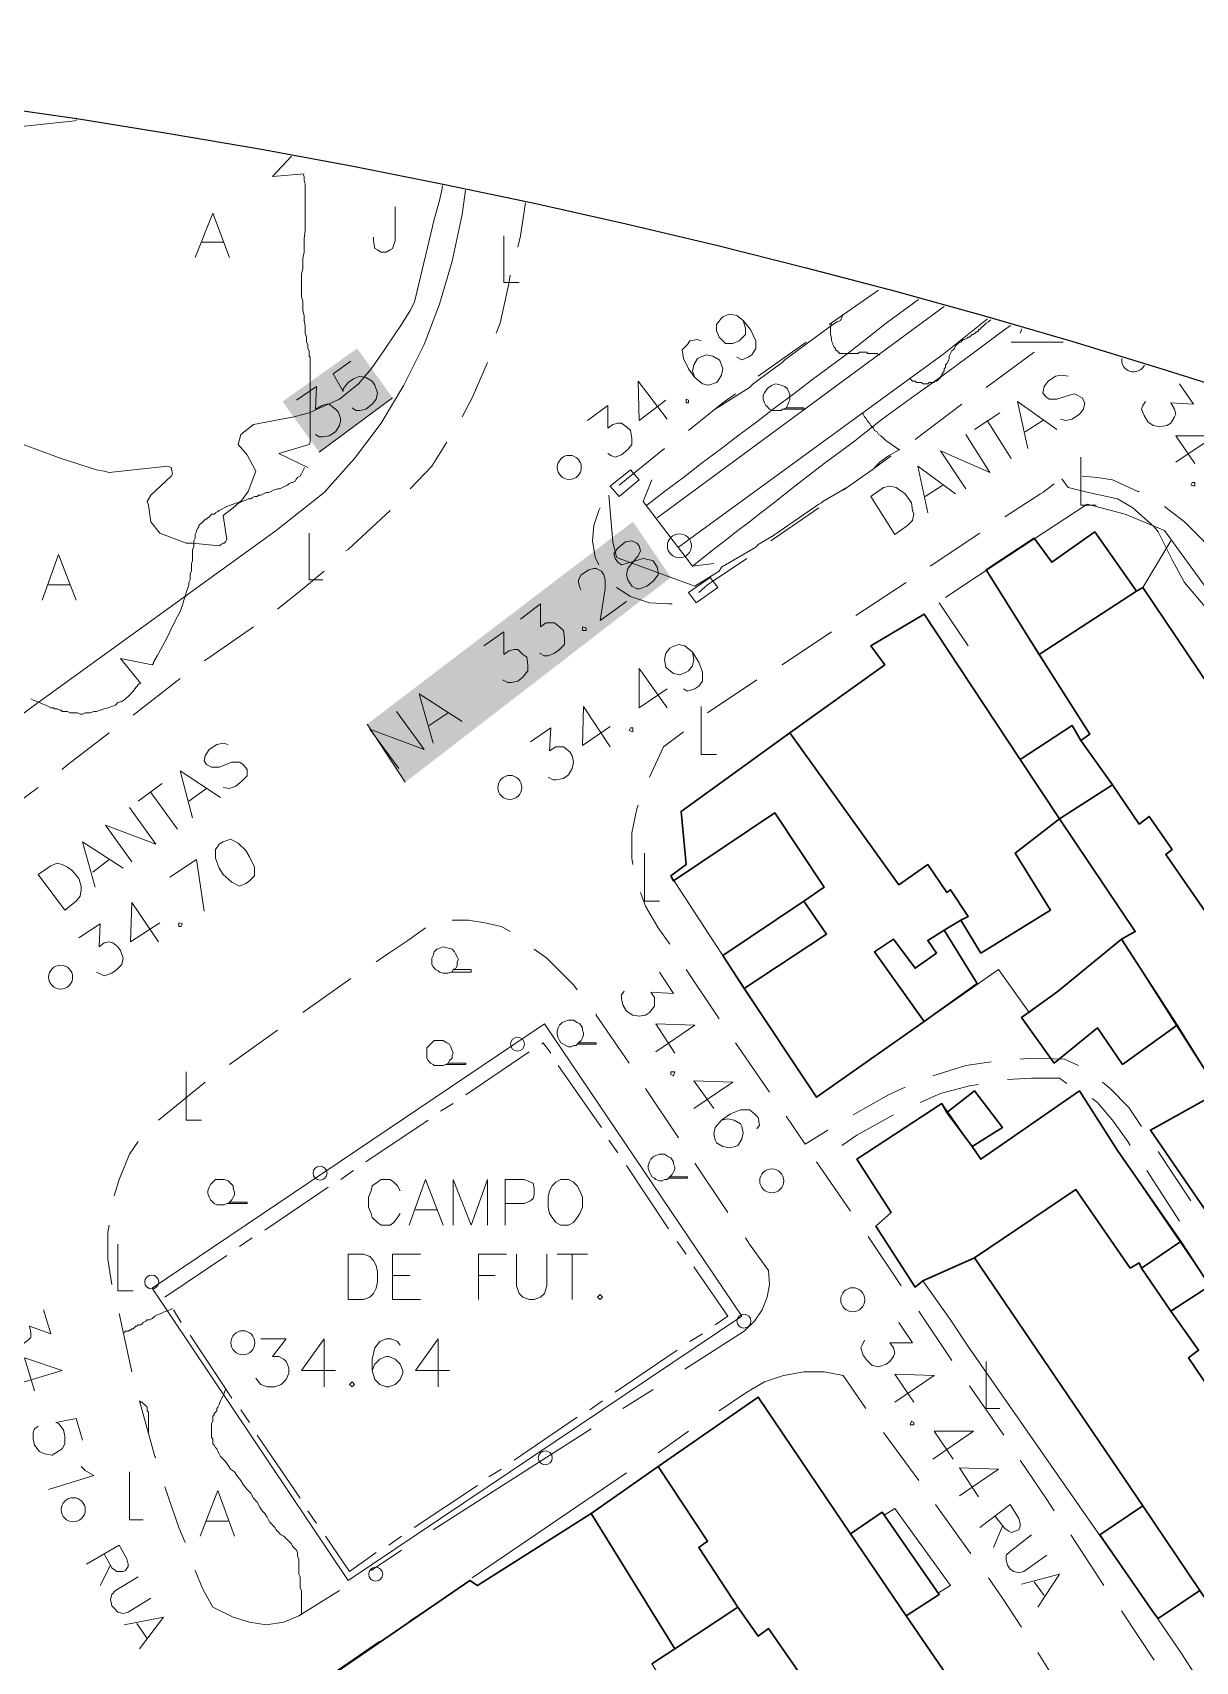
# Model space of a CAD drawing. Extents: x -2391 to 32076, y -11492 to 5852.
# Drawn here: x 4624 to 4701.8, y -880.6 to -771.5 of the extents above; entities that cross this region are included whole.
import ezdxf

# ---------------------------------------------------------------- set-up
doc = ezdxf.new("R2010")
doc.units = 0
doc.header["$LTSCALE"] = 7
for name, color, linetype in [('ALVE-CT', 3, 'CONTINUOUS'), ('PDF_A101 - EDIFICACAO', 7, 'CONTINUOUS'), ('PDF_A103 - PROJECAO_1', 7, 'CONTINUOUS'), ('PDF_A104 - PROJECAO_2', 7, 'CONTINUOUS'), ('PDF_A124 - MURO', 7, 'CONTINUOUS'), ('PDF_A133 - CANTEIRO_JARDIM_ESTUFA', 7, 'CONTINUOUS'), ('PDF_A135 - CAMPO_FUTEBOL', 7, 'CONTINUOUS'), ('PDF_C301 - MEIO_FIO_2D', 7, 'CONTINUOUS'), ('PDF_C305 - VIA_SEM_MEIO_FIO_2D', 7, 'CONTINUOUS'), ('PDF_C307 - TXT_NOME_LOGRADOURO', 7, 'CONTINUOUS'), ('PDF_C316 - BUEIRO', 7, 'CONTINUOUS'), ('PDF_C317 - BOCA_LOBO', 7, 'CONTINUOUS'), ('PDF_F601 - LIMITE_VEGETACAO', 7, 'CONTINUOUS'), ('PDF_F602 - ARVORE_ISOLADA', 7, 'CONTINUOUS'), ('PDF_F604 - TXT_AGRUPAMENTO_ARVORE', 7, 'CONTINUOUS'), ('PDF_G705 - CANAL', 7, 'CONTINUOUS'), ('PDF_I902 - LUMINARIA', 7, 'CONTINUOUS'), ('PDF_I903 - POSTE', 7, 'CONTINUOUS'), ('PDF_N1401 - CURVA_MESTRA', 7, 'CONTINUOUS'), ('PDF_N1402 - CURVA_INTERMEDIARIA', 7, 'CONTINUOUS'), ('PDF_N1403 - COTA_DE_APARELHO', 7, 'CONTINUOUS')]:
    doc.layers.add(name, color=color, linetype=linetype)

msp = doc.modelspace()

# ---------------------------------------------------------------- linework, layer by layer
at = {"layer": 'ALVE-CT'}
msp.add_circle((4550.796, -1271.53), 500, dxfattribs=at)
at = {"layer": 'PDF_A101 - EDIFICACAO', "lineweight": 30}
for points in [[(4708.016, -858.456), (4698.788, -844.994), (4703.36, -842.454), (4700.566, -837.967), (4696.841, -832.21), (4697.772, -831.702), (4692.692, -824.167), (4696.248, -821.881), (4694.131, -818.918), (4694.724, -818.494), (4691.337, -813.161), (4687.782, -807.488), (4690.999, -805.372), (4692.184, -806.98), (4695.063, -804.948), (4697.857, -808.927), (4698.28, -808.673), (4704.206, -817.478)], [(4702.09, -875.812), (4699.296, -877.674), (4699.042, -877.336), (4695.401, -872.087), (4698.28, -870.139), (4687.02, -853.545), (4683.548, -855.069), (4683.04, -855.492), (4680.416, -851.429), (4681.432, -850.497), (4679.146, -846.941), (4684.818, -843.216), (4685.157, -843.809), (4686.85, -846.095), (4687.443, -846.941), (4694.047, -842.37), (4696.587, -846.349), (4700.82, -852.445), (4702.767, -855.408), (4700.142, -857.101), (4702.005, -859.726), (4701.328, -860.234), (4707.762, -869.716)], [(4676.183, -882.585), (4673.219, -878.352), (4672.542, -878.86), (4671.187, -876.912), (4666.954, -879.706), (4661.366, -870.647), (4665.854, -867.515), (4672.542, -862.858), (4678.723, -872.002), (4680.839, -870.563), (4684.649, -876.066), (4682.448, -877.505), (4699.719, -902.735)], [(4642.148, -882.754), (4653.239, -875.134), (4653.747, -875.473), (4661.366, -870.647), (4666.954, -879.706), (4665.43, -880.722)]]:
    msp.add_lwpolyline(points, dxfattribs=at)
for points in [[(4690.067, -820.188), (4692.692, -824.167), (4689.729, -826.453), (4692.099, -830.263), (4687.443, -833.141), (4686.088, -830.94), (4684.988, -831.617), (4687.189, -835.173), (4683.633, -837.713), (4676.437, -842.793), (4671.611, -835.512), (4670.172, -833.311), (4675.59, -829.67), (4676.945, -828.739), (4673.643, -823.744), (4666.87, -828.315), (4666.7, -827.977), (4667.716, -827.215), (4667.378, -823.659), (4674.659, -818.41), (4681.008, -813.838), (4680.077, -812.568), (4683.633, -810.451)], [(4694.131, -818.918), (4696.248, -821.881), (4692.692, -824.167), (4690.067, -820.188), (4693.539, -817.902)], [(4700.566, -837.967), (4696.925, -840.592), (4695.232, -838.136), (4692.353, -840.507), (4690.152, -837.459), (4692.523, -835.766), (4696.841, -832.21)], [(4686.85, -846.095), (4685.157, -843.809), (4687.02, -842.37), (4688.882, -844.825)]]:
    msp.add_lwpolyline(points, close=True, dxfattribs=at)
at = {"layer": 'PDF_A103 - PROJECAO_1', "lineweight": 30}
for points in [[(4704.968, -833.988), (4699.804, -826.537), (4700.227, -826.199), (4698.703, -823.998), (4698.026, -824.506), (4696.248, -821.881), (4694.131, -818.918), (4694.724, -818.494), (4691.337, -813.161), (4697.857, -808.927), (4698.28, -808.673), (4704.206, -817.478)], [(4708.186, -884.786), (4702.09, -875.812), (4698.28, -870.139), (4687.02, -853.545), (4693.793, -848.973), (4697.433, -854.222), (4698.026, -853.884), (4698.195, -854.222), (4700.82, -852.445), (4702.767, -855.408), (4700.142, -857.101), (4702.005, -859.726), (4701.328, -860.234), (4707.762, -869.716), (4708.355, -869.293), (4711.064, -867.43), (4713.096, -870.478), (4710.302, -872.171), (4712.249, -875.05), (4711.911, -875.304), (4712.165, -875.812), (4715.297, -880.468), (4714.874, -880.722)], [(4676.183, -882.585), (4673.219, -878.352), (4672.542, -878.86), (4671.187, -876.912), (4668.563, -872.933), (4669.156, -872.51), (4665.854, -867.515), (4672.542, -862.858), (4678.723, -872.002), (4680.839, -870.563), (4684.649, -876.066), (4682.448, -877.505), (4699.719, -902.735)]]:
    msp.add_lwpolyline(points, dxfattribs=at)
msp.add_lwpolyline([(4686.088, -830.94), (4684.988, -831.617), (4683.887, -832.295), (4684.48, -833.141), (4683.04, -834.157), (4681.601, -832.21), (4680.331, -833.057), (4683.633, -837.713), (4676.437, -842.793), (4671.611, -835.512), (4677.114, -831.871), (4675.59, -829.67), (4676.945, -828.739), (4673.643, -823.744), (4666.87, -828.315), (4666.7, -827.977), (4667.716, -827.215), (4667.378, -823.659), (4674.659, -818.41), (4681.94, -828.569), (4683.887, -827.215), (4685.157, -829.077), (4685.411, -828.908), (4686.596, -830.686)], close=True, dxfattribs=at)
at = {"layer": 'PDF_A104 - PROJECAO_2', "lineweight": 30}
for points in [[(4708.186, -884.786), (4702.09, -875.812), (4698.28, -870.139), (4687.02, -853.545), (4693.793, -848.973), (4697.433, -854.222), (4698.026, -853.884), (4698.195, -854.222), (4700.142, -857.101), (4702.005, -859.726), (4701.328, -860.234), (4707.762, -869.716), (4708.355, -869.293), (4710.302, -872.171), (4712.249, -875.05), (4711.911, -875.304), (4712.165, -875.812), (4715.297, -880.468), (4714.874, -880.722)], [(4676.183, -882.585), (4673.219, -878.352), (4672.542, -878.86), (4671.187, -876.912), (4668.563, -872.933), (4669.156, -872.51), (4665.854, -867.515), (4672.542, -862.858), (4678.723, -872.002), (4682.448, -877.505), (4699.719, -902.735)]]:
    msp.add_lwpolyline(points, dxfattribs=at)
at = {"layer": 'PDF_A124 - MURO', "lineweight": 9}
for points in [[(4600.07, -834.581), (4624.114, -816.547), (4640.285, -804.864), (4643.502, -802.324), (4645.534, -800.038), (4647.312, -797.667), (4648.836, -795.127), (4650.191, -792.418), (4651.207, -789.709), (4652.053, -786.83), (4652.731, -783.698), (4652.95, -782.077)], [(4665.092, -803.17), (4666.277, -802.239), (4667.547, -801.308), (4668.732, -800.376), (4670.002, -799.445), (4671.187, -798.514), (4672.457, -797.582), (4673.643, -796.651), (4674.913, -795.72), (4676.098, -794.789), (4678.638, -792.926), (4681.093, -790.979), (4683.254, -789.394)], [(4689.422, -791.132), (4688.713, -791.656), (4686.766, -793.095), (4684.818, -794.535), (4682.786, -795.974), (4680.839, -797.413), (4678.892, -798.937), (4676.945, -800.376), (4674.997, -801.9), (4674.235, -802.493), (4673.473, -803.086), (4672.711, -803.678), (4671.949, -804.271), (4671.187, -804.864), (4670.426, -805.456), (4669.664, -806.049), (4668.902, -806.641), (4668.14, -807.234)], [(4722.832, -837.459), (4718.345, -830.601), (4717.583, -829.416), (4707.932, -814.685), (4707.254, -813.584), (4706.069, -813.584), (4699.719, -804.864), (4697.095, -803.763), (4694.555, -803.086), (4686.427, -808.419), (4685.072, -809.351)], [(4698.28, -808.673), (4700.142, -805.541)], [(4692.692, -824.167), (4696.248, -821.881), (4694.131, -818.918), (4694.724, -818.494), (4687.782, -807.488)], [(4684.649, -809.689), (4686.596, -812.568)], [(4724.356, -881.315), (4708.016, -858.456), (4698.788, -844.994), (4703.36, -842.454), (4696.841, -832.21), (4697.772, -831.702), (4692.692, -824.167), (4683.633, -810.451), (4680.077, -812.568), (4681.008, -813.838), (4667.378, -823.659), (4667.716, -827.215), (4666.7, -827.977), (4669.24, -831.871), (4670.172, -833.311), (4676.437, -842.793), (4688.628, -834.242), (4690.66, -837.12), (4692.523, -835.766), (4696.841, -832.21)], [(4701.92, -881.654), (4700.82, -879.96), (4699.042, -877.336), (4686.596, -859.472), (4685.411, -857.694), (4683.548, -855.069), (4683.04, -855.492), (4680.416, -851.429), (4681.432, -850.497), (4679.146, -846.941), (4684.818, -843.216), (4687.443, -846.941), (4694.047, -842.37), (4696.587, -846.349), (4708.186, -863.282), (4709.117, -864.551), (4713.181, -870.478)], [(4642.148, -882.754), (4653.239, -875.134), (4653.747, -875.473), (4661.366, -870.647), (4672.542, -862.858), (4678.723, -872.002), (4680.839, -870.563), (4681.008, -870.732), (4681.686, -870.309), (4685.411, -875.473), (4684.564, -875.981), (4684.649, -876.066), (4682.448, -877.505), (4699.719, -902.735)], [(4697.095, -937.786), (4696.163, -936.431), (4695.486, -936.854), (4688.967, -926.61), (4683.718, -918.736), (4687.189, -916.281), (4683.802, -911.371), (4680.077, -913.656), (4671.949, -901.634), (4674.743, -899.941), (4672.288, -896.3), (4674.489, -894.776), (4665.43, -880.722), (4666.954, -879.706), (4661.366, -870.647)], [(4676.183, -882.585), (4673.219, -878.352), (4672.542, -878.86), (4671.187, -876.912), (4666.954, -879.706)]]:
    msp.add_lwpolyline(points, dxfattribs=at)
msp.add_lwpolyline([(4645.111, -875.134), (4631.988, -855.577), (4658.234, -837.882), (4671.441, -857.44)], close=True, dxfattribs=at)
at = {"layer": 'PDF_A133 - CANTEIRO_JARDIM_ESTUFA', "lineweight": 9}
msp.add_lwpolyline([(4648.244, -783.19), (4648.244, -785.476), (4648.074, -785.984), (4647.905, -786.068), (4647.651, -786.237), (4647.312, -786.237), (4647.058, -786.068), (4646.889, -785.984), (4646.804, -785.476), (4646.804, -785.222)], dxfattribs=at)
at = {"layer": 'PDF_A135 - CAMPO_FUTEBOL', "lineweight": 9}
for points in [[(4658.065, -839.237), (4658.149, -839.152), (4658.657, -839.83)], [(4652.985, -842.624), (4657.218, -839.745)], [(4659.165, -840.676), (4662.044, -844.825)], [(4651.291, -843.724), (4652.138, -843.216)], [(4646.296, -847.111), (4650.445, -844.317)], [(4662.552, -845.671), (4663.144, -846.518)], [(4644.603, -848.296), (4645.45, -847.703)], [(4663.737, -847.365), (4666.531, -851.598)], [(4639.523, -851.683), (4643.756, -848.804)], [(4648.582, -849.058), (4648.413, -848.719), (4648.159, -848.465), (4647.905, -848.296), (4647.312, -848.296), (4647.058, -848.465), (4646.72, -848.719), (4646.635, -849.058), (4646.466, -849.481), (4646.466, -850.159), (4646.635, -850.582), (4646.72, -850.836), (4647.058, -851.175), (4647.312, -851.344), (4647.905, -851.344), (4648.159, -851.175), (4648.413, -850.836), (4648.582, -850.582)], [(4649.175, -851.344), (4650.276, -848.296), (4651.461, -851.344)], [(4652.138, -851.344), (4652.138, -848.296), (4653.323, -851.344), (4654.424, -848.296), (4654.424, -851.344)], [(4655.609, -851.344), (4655.609, -848.296), (4656.879, -848.296), (4657.303, -848.465), (4657.472, -848.55), (4657.557, -848.889), (4657.557, -849.312), (4657.472, -849.566), (4657.303, -849.735), (4656.879, -849.905), (4655.609, -849.905)], [(4649.598, -850.328), (4651.038, -850.328)], [(4637.83, -852.783), (4638.677, -852.191)], [(4667.124, -852.445), (4667.716, -853.291)], [(4632.835, -856.17), (4636.983, -853.376)], [(4649.937, -856.339), (4648.074, -856.339), (4648.074, -853.291), (4649.937, -853.291)], [(4653.831, -856.339), (4653.831, -853.291), (4655.694, -853.291)], [(4656.371, -853.291), (4656.371, -855.408), (4656.541, -855.916), (4656.795, -856.17), (4657.218, -856.339), (4657.557, -856.339), (4657.98, -856.17), (4658.234, -855.916), (4658.403, -855.408), (4658.403, -853.291)], [(4659.081, -853.291), (4661.112, -853.291)], [(4660.097, -853.291), (4660.097, -856.339)], [(4648.074, -854.73), (4649.26, -854.73)], [(4653.831, -854.73), (4654.932, -854.73)], [(4668.224, -854.138), (4670.51, -857.44), (4669.664, -858.032)], [(4633.935, -857.863), (4633.427, -857.016)], [(4637.322, -862.943), (4634.528, -858.71)], [(4668.817, -858.625), (4667.97, -859.133)], [(4667.124, -859.726), (4662.975, -862.52)], [(4662.128, -863.112), (4661.282, -863.705)], [(4638.507, -864.551), (4637.915, -863.705)], [(4660.435, -864.213), (4656.202, -867.091)], [(4641.894, -869.631), (4639.015, -865.398)], [(4655.355, -867.684), (4654.509, -868.192)], [(4653.747, -868.785), (4649.514, -871.579)], [(4642.994, -871.325), (4642.402, -870.478)], [(4646.974, -873.272), (4645.196, -874.542), (4643.587, -872.171)], [(4648.667, -872.171), (4647.82, -872.764)]]:
    msp.add_lwpolyline(points, dxfattribs=at)
for points in [[(4659.335, -848.296), (4658.996, -848.465), (4658.742, -848.719), (4658.573, -849.058), (4658.488, -849.481), (4658.488, -850.159), (4658.573, -850.582), (4658.742, -850.836), (4658.996, -851.175), (4659.335, -851.344), (4659.843, -851.344), (4660.181, -851.175), (4660.435, -850.836), (4660.605, -850.582), (4660.774, -850.159), (4660.774, -849.481), (4660.605, -849.058), (4660.435, -848.719), (4660.181, -848.465), (4659.843, -848.296)], [(4645.111, -856.339), (4645.111, -853.291), (4646.127, -853.291), (4646.55, -853.461), (4646.804, -853.715), (4646.974, -854.053), (4647.058, -854.476), (4647.058, -855.154), (4646.974, -855.577), (4646.804, -855.916), (4646.55, -856.17), (4646.127, -856.339)], [(4661.959, -856), (4661.79, -856.17), (4661.959, -856.339), (4662.128, -856.17)]]:
    msp.add_lwpolyline(points, close=True, dxfattribs=at)
at = {"layer": 'PDF_C301 - MEIO_FIO_2D', "lineweight": 9}
for points in [[(4656.456, -785.899), (4656.625, -785.137), (4656.973, -782.934)], [(4655.017, -791.656), (4655.271, -790.979), (4655.863, -788.354), (4655.948, -787.761)], [(4677.283, -791.063), (4680.585, -788.777)], [(4672.542, -794.535), (4675.759, -792.249)], [(4652.731, -797.244), (4653.408, -795.974), (4654.424, -793.603)], [(4690.999, -792.926), (4687.782, -795.297)], [(4667.886, -798.175), (4670.172, -796.312), (4671.018, -795.72)], [(4686.173, -796.397), (4683.04, -798.768)], [(4649.26, -802.07), (4650.699, -800.546), (4651.715, -798.937)], [(4663.229, -801.816), (4666.277, -799.36)], [(4681.432, -799.868), (4680.162, -800.8), (4678.215, -802.154)], [(4694.216, -801.223), (4695.232, -801.308), (4696.248, -801.477), (4697.941, -802.239), (4698.026, -802.239)], [(4694.216, -801.223), (4694.216, -801.223)], [(4689.052, -803.932), (4691.422, -802.408), (4691.591, -802.324), (4692.353, -801.731)], [(4661.874, -807.149), (4661.62, -806.641), (4661.451, -805.541), (4661.536, -804.525), (4661.874, -803.509), (4661.959, -803.34)], [(4676.606, -803.34), (4673.389, -805.541)], [(4699.719, -803.255), (4701.074, -804.271), (4702.344, -805.541), (4702.598, -805.964)], [(4644.942, -806.218), (4645.111, -806.133), (4647.905, -803.509)], [(4684.056, -807.234), (4687.358, -805.033)], [(4671.78, -806.726), (4669.156, -808.504), (4668.563, -809.012)], [(4640.37, -810.113), (4642.063, -808.758), (4643.502, -807.573)], [(4666.785, -809.774), (4666.531, -809.774), (4665.261, -809.689), (4663.991, -809.266), (4663.06, -808.673)], [(4679.061, -810.536), (4682.448, -808.335)], [(4635.459, -813.584), (4635.713, -813.415), (4638.761, -811.298)], [(4674.151, -813.838), (4677.453, -811.637)], [(4630.718, -817.224), (4633.851, -814.769)], [(4669.156, -817.055), (4672.457, -814.854)], [(4625.977, -820.865), (4626.231, -820.611), (4629.11, -818.41)], [(4665.261, -821.373), (4666.192, -819.341), (4667.547, -818.325)], [(4621.151, -824.421), (4624.368, -822.05)], [(4664.16, -827.215), (4664.076, -826.791), (4664.076, -825.098), (4664.414, -823.49), (4664.499, -823.236)], [(4666.616, -832.549), (4665.854, -831.448), (4665.007, -830.009), (4664.668, -829.077)], [(4646.974, -833.734), (4647.82, -833.141), (4649.09, -832.295), (4650.276, -831.448)], [(4652.053, -830.94), (4653.154, -830.94), (4654.255, -831.109), (4655.355, -831.363), (4655.948, -831.702)], [(4657.557, -832.887), (4658.403, -833.48), (4660.181, -835.258), (4660.435, -835.596)], [(4642.063, -837.12), (4645.28, -834.834)], [(4669.918, -837.544), (4667.716, -834.242)], [(4661.705, -837.205), (4661.705, -837.29), (4663.906, -840.507)], [(4637.153, -840.592), (4640.37, -838.306)], [(4673.304, -842.454), (4671.018, -839.152)], [(4688.12, -840.422), (4686.427, -840.676), (4684.226, -841.354)], [(4693.962, -840.676), (4693.031, -840.253), (4690.745, -840.168), (4690.067, -840.253)], [(4693.2, -841.862), (4692.692, -841.523), (4690.829, -841.523), (4689.221, -841.608)], [(4632.411, -844.317), (4635.544, -841.777)], [(4665.007, -842.2), (4667.208, -845.502)], [(4682.363, -842.116), (4681.262, -842.624), (4678.892, -843.978)], [(4687.274, -841.946), (4686.681, -842.031), (4684.734, -842.539), (4683.379, -843.132)], [(4698.195, -844.74), (4697.349, -843.47), (4696.079, -842.2), (4695.571, -841.777)], [(4697.433, -846.01), (4697.264, -845.756), (4696.248, -844.317), (4695.232, -843.132), (4694.893, -842.878)], [(4677.199, -844.994), (4675.675, -845.925), (4674.405, -844.063)], [(4681.601, -843.978), (4679.146, -845.333), (4678.13, -846.01)], [(4629.448, -849.397), (4629.787, -848.296), (4630.464, -846.603), (4631.057, -845.756)], [(4701.497, -849.735), (4699.296, -846.433)], [(4668.309, -847.195), (4670.51, -850.497)], [(4676.437, -847.111), (4678.723, -850.413)], [(4700.735, -851.09), (4698.534, -847.703)], [(4629.279, -855.323), (4629.025, -853.63), (4629.025, -851.852), (4629.11, -851.344)], [(4671.695, -852.191), (4671.949, -852.614), (4673.219, -854.392)], [(4679.908, -852.106), (4682.109, -855.408)], [(4630.634, -861.165), (4629.787, -857.27)], [(4683.294, -857.101), (4685.496, -860.403)], [(4679.739, -863.62), (4678.215, -861.419)], [(4686.681, -862.096), (4688.967, -865.398)], [(4632.242, -866.922), (4632.157, -866.837), (4631.142, -863.112)], [(4683.294, -868.446), (4680.924, -865.229)], [(4690.067, -867.091), (4691.845, -869.716), (4692.353, -870.478)], [(4634.189, -872.595), (4633.766, -871.579), (4632.835, -868.869)], [(4686.766, -873.357), (4684.395, -870.055)], [(4693.454, -872.087), (4695.655, -875.473)], [(4636.052, -876.912), (4635.375, -875.727), (4634.867, -874.457)], [(4690.152, -878.267), (4688.882, -876.32), (4687.951, -874.965)], [(4696.841, -877.166), (4699.042, -880.468)], [(4693.369, -883.347), (4691.253, -879.96)]]:
    msp.add_lwpolyline(points, dxfattribs=at)
at = {"layer": 'PDF_C305 - VIA_SEM_MEIO_FIO_2D', "lineweight": 9}
for points in [[(4673.219, -854.392), (4673.304, -855.323), (4673.135, -856.17), (4672.796, -857.016), (4672.288, -857.778), (4671.611, -858.456), (4667.632, -860.996)], [(4669.918, -863.789), (4671.78, -862.52), (4672.965, -861.842), (4674.235, -861.419), (4675.59, -861.165), (4676.945, -861.165), (4678.215, -861.419)], [(4665.515, -862.35), (4663.483, -863.62)], [(4661.366, -864.975), (4650.784, -871.748)], [(4665.854, -866.583), (4667.886, -865.144)], [(4653.408, -874.965), (4663.737, -867.938)], [(4648.667, -873.103), (4646.635, -874.457)], [(4644.518, -875.812), (4641.809, -877.505), (4640.793, -877.928), (4639.608, -878.098), (4638.507, -877.928), (4637.407, -877.59), (4636.052, -876.912)], [(4649.26, -877.844), (4651.376, -876.404)], [(4640.201, -884.617), (4640.455, -883.939), (4641.809, -882.924), (4647.228, -879.198)]]:
    msp.add_lwpolyline(points, dxfattribs=at)
at = {"layer": 'PDF_C307 - TXT_NOME_LOGRADOURO', "lineweight": 9}
for points in [[(4693.285, -794.535), (4692.861, -794.45), (4692.438, -794.535), (4691.93, -794.873), (4691.676, -795.212), (4691.591, -795.635), (4691.761, -795.889), (4692.015, -796.058), (4692.184, -796.058), (4692.523, -796.058), (4693.369, -795.805), (4693.708, -795.72), (4693.877, -795.805), (4694.216, -795.974), (4694.385, -796.312), (4694.301, -796.736), (4694.047, -797.074), (4693.539, -797.413), (4693.115, -797.498), (4692.777, -797.413)], [(4690.575, -799.36), (4689.898, -796.228), (4692.523, -798.09)], [(4687.02, -798.09), (4688.713, -796.99)], [(4687.866, -797.498), (4689.475, -800.038)], [(4690.406, -798.26), (4691.591, -797.498)], [(4686.427, -802.07), (4684.734, -799.53), (4688.036, -800.969), (4686.427, -798.429)], [(4683.887, -803.678), (4683.21, -800.546), (4685.75, -802.408)], [(4683.718, -802.578), (4684.903, -801.816)], [(4637.068, -819.172), (4636.729, -819.087), (4636.306, -819.172), (4635.798, -819.51), (4635.544, -819.934), (4635.459, -820.272), (4635.629, -820.526), (4635.967, -820.696), (4636.137, -820.696), (4636.475, -820.696), (4637.322, -820.357), (4637.661, -820.357), (4637.83, -820.357), (4638.084, -820.526), (4638.338, -820.865), (4638.338, -821.288), (4637.999, -821.627), (4637.576, -821.966), (4637.153, -822.135), (4636.729, -822.05)], [(4631.057, -822.982), (4632.665, -821.796)], [(4634.697, -824.082), (4633.851, -820.95), (4636.56, -822.728)], [(4631.903, -822.389), (4633.681, -824.844)], [(4634.443, -822.982), (4635.629, -822.135)], [(4630.634, -827.045), (4628.856, -824.59), (4632.242, -825.86), (4630.464, -823.405)], [(4628.178, -828.739), (4627.332, -825.691), (4630.041, -827.469)], [(4628.009, -827.723), (4629.11, -826.876)], [(4687.358, -871.579), (4689.39, -870.055), (4689.983, -870.986), (4690.067, -871.325), (4690.067, -871.494), (4689.983, -871.748), (4689.729, -871.833), (4689.475, -871.917), (4689.306, -871.833), (4689.052, -871.663), (4688.374, -870.817)], [(4688.882, -871.494), (4688.29, -872.933)], [(4690.829, -872.087), (4689.39, -873.187), (4689.136, -873.441), (4689.136, -873.78), (4689.221, -874.118), (4689.39, -874.372), (4689.644, -874.542), (4689.983, -874.626), (4690.321, -874.542), (4691.845, -873.441)], [(4627.586, -874.034), (4629.787, -872.764), (4630.295, -873.695), (4630.38, -874.034), (4630.38, -874.203), (4630.21, -874.457), (4630.041, -874.542), (4629.787, -874.542), (4629.618, -874.542), (4629.279, -874.288), (4628.771, -873.357)], [(4629.194, -874.118), (4628.517, -875.473)], [(4631.057, -874.88), (4629.533, -875.812), (4629.279, -876.066), (4629.194, -876.404), (4629.279, -876.828), (4629.448, -876.997), (4629.702, -877.251), (4630.041, -877.336), (4630.38, -877.251), (4631.903, -876.32)], [(4690.152, -875.388), (4692.692, -874.711), (4691.253, -876.912)], [(4690.999, -875.219), (4691.676, -876.15)], [(4630.126, -878.098), (4632.75, -877.59), (4631.142, -879.706)], [(4630.972, -878.013), (4631.65, -879.029)]]:
    msp.add_lwpolyline(points, dxfattribs=at)
for points in [[(4681.686, -805.118), (4680.077, -802.578), (4680.924, -801.985), (4681.347, -801.9), (4681.77, -801.985), (4682.024, -802.154), (4682.363, -802.408), (4682.786, -803.001), (4682.871, -803.509), (4682.956, -803.763), (4682.871, -804.186), (4682.532, -804.525)], [(4626.146, -830.263), (4624.368, -827.892), (4625.215, -827.299), (4625.638, -827.13), (4625.977, -827.215), (4626.316, -827.384), (4626.654, -827.638), (4627.078, -828.146), (4627.247, -828.654), (4627.247, -828.908), (4627.162, -829.331), (4626.908, -829.67)]]:
    msp.add_lwpolyline(points, close=True, dxfattribs=at)
at = {"layer": 'PDF_C316 - BUEIRO', "lineweight": 9}
msp.add_lwpolyline([(4669.579, -807.065), (4668.14, -807.234), (4664.838, -802.916), (4665.43, -801.477)], dxfattribs=at)
at = {"layer": 'PDF_C317 - BOCA_LOBO', "lineweight": 9}
for points in [[(4663.229, -802.578), (4664.584, -801.477), (4663.991, -800.8), (4662.636, -801.9)], [(4668.394, -809.689), (4669.833, -808.673), (4669.325, -807.996), (4667.886, -809.012)]]:
    msp.add_lwpolyline(points, close=True, dxfattribs=at)
at = {"layer": 'PDF_F601 - LIMITE_VEGETACAO', "lineweight": 9}
for points in [[(4641.32, -779.793), (4640.031, -781.158), (4642.148, -780.988)], [(4642.063, -780.988), (4642.148, -781.158), (4642.148, -781.412), (4642.232, -781.666), (4642.232, -781.92), (4642.232, -782.174), (4642.232, -782.512), (4642.232, -782.851), (4642.232, -783.274), (4642.232, -783.782), (4642.232, -784.29), (4642.232, -784.798), (4642.148, -785.306), (4642.148, -785.814), (4642.148, -786.237), (4642.063, -786.661), (4642.063, -786.999), (4642.063, -787.338), (4641.978, -787.677), (4641.978, -787.931), (4641.978, -788.185), (4641.978, -788.439), (4641.978, -788.693), (4641.978, -788.947), (4641.978, -789.201), (4642.063, -789.539), (4642.063, -789.878), (4642.063, -790.132), (4642.148, -790.471), (4642.148, -790.809), (4642.232, -791.148), (4642.232, -791.402), (4642.232, -791.656), (4642.317, -791.91), (4642.317, -792.079), (4642.317, -792.249), (4642.402, -792.418), (4642.402, -792.587), (4642.402, -792.672), (4642.486, -792.841), (4642.486, -792.926), (4642.486, -793.011), (4642.486, -793.18), (4642.571, -793.265), (4642.571, -793.434), (4642.571, -793.603), (4642.571, -793.773), (4642.571, -793.942), (4642.571, -794.196), (4642.571, -794.535), (4642.571, -794.789), (4642.571, -795.127), (4642.571, -795.466), (4642.571, -795.889), (4642.571, -796.228), (4642.571, -796.651), (4642.571, -796.99), (4642.571, -797.413), (4642.571, -797.752), (4642.571, -798.175), (4642.571, -798.514), (4642.571, -798.852), (4642.571, -798.937), (4642.486, -799.106), (4640.455, -799.699), (4642.402, -800.63)], [(4680.67, -793.095), (4680.585, -793.095), (4680.5, -793.011), (4680.416, -793.011), (4680.331, -793.011), (4680.246, -793.011), (4680.162, -793.011), (4680.077, -793.011), (4679.993, -793.011), (4679.908, -793.011), (4679.823, -793.011), (4679.823, -792.926), (4679.739, -792.926), (4679.654, -792.926), (4679.569, -792.926), (4679.485, -792.926), (4679.4, -792.926), (4679.315, -792.926), (4679.231, -793.011), (4679.146, -793.011), (4679.061, -793.011), (4678.977, -793.011), (4678.892, -793.011), (4678.807, -793.011), (4678.723, -793.011), (4678.638, -793.011), (4678.553, -793.011), (4678.469, -793.011), (4678.384, -793.011), (4678.299, -793.011), (4678.215, -793.011), (4678.13, -793.011), (4678.045, -793.011), (4677.961, -793.011), (4677.961, -792.926), (4677.876, -792.926), (4677.876, -792.841), (4677.791, -792.841), (4677.707, -792.757), (4677.707, -792.672), (4677.622, -792.587), (4677.537, -792.418), (4677.537, -792.333), (4677.453, -792.164), (4677.453, -791.995), (4677.368, -791.741), (4677.368, -791.487), (4677.368, -791.233), (4677.453, -790.979)], [(4682.617, -794.704), (4682.702, -794.704), (4682.786, -794.789), (4682.871, -794.873), (4682.956, -794.873), (4683.04, -794.873), (4683.125, -794.958), (4683.21, -794.958), (4683.294, -794.958), (4683.379, -794.958), (4683.464, -794.958), (4683.548, -795.043), (4683.633, -795.043), (4683.718, -795.043), (4683.802, -795.043), (4683.887, -795.043), (4683.972, -794.958), (4684.056, -794.958), (4684.141, -794.958), (4684.226, -794.958), (4684.31, -794.958), (4684.31, -794.873), (4684.395, -794.873), (4684.48, -794.873), (4684.564, -794.789), (4684.649, -794.704), (4684.734, -794.619), (4684.734, -794.535), (4684.818, -794.535), (4684.818, -794.45), (4684.818, -794.365), (4684.903, -794.365), (4684.903, -794.281), (4684.988, -794.196), (4684.988, -794.111), (4684.988, -794.027), (4685.072, -793.942), (4685.072, -793.773), (4685.157, -793.688), (4685.242, -793.519), (4685.326, -793.349), (4685.326, -793.18), (4685.411, -793.011), (4685.496, -792.841), (4685.58, -792.757), (4685.665, -792.672), (4685.75, -792.503), (4685.834, -792.418), (4685.919, -792.333), (4686.004, -792.249), (4686.088, -792.249), (4686.173, -792.164), (4686.258, -792.079), (4686.342, -792.079), (4686.512, -791.995), (4686.596, -791.91), (4686.681, -791.91), (4686.766, -791.825), (4686.85, -791.741), (4686.935, -791.741), (4687.02, -791.656), (4687.104, -791.656), (4687.104, -791.571), (4687.189, -791.571), (4687.274, -791.487), (4687.274, -791.402), (4687.358, -791.402), (4687.443, -791.317), (4687.528, -791.233), (4687.612, -791.148), (4687.697, -791.063), (4687.782, -790.979), (4687.951, -790.894), (4688.036, -790.809), (4688.094, -790.751)], [(4682.024, -799.445), (4681.94, -799.445), (4681.601, -799.191), (4681.347, -799.022), (4681.093, -798.852), (4680.924, -798.683), (4680.754, -798.514), (4680.585, -798.429), (4680.5, -798.26), (4680.331, -798.175), (4680.246, -798.006), (4680.162, -797.921), (4680.077, -797.836), (4679.993, -797.667), (4679.908, -797.582), (4679.823, -797.498), (4679.739, -797.328), (4679.654, -797.244), (4679.569, -797.074), (4679.485, -796.99)], [(4642.148, -800.63), (4642.148, -800.715), (4642.063, -800.884), (4641.978, -801.054), (4641.894, -801.223), (4641.724, -801.308), (4641.64, -801.392), (4641.555, -801.562), (4641.386, -801.646), (4641.301, -801.646), (4641.132, -801.731), (4641.047, -801.816), (4640.878, -801.9), (4640.709, -801.985), (4640.539, -802.07), (4640.37, -802.07), (4640.116, -802.154), (4639.947, -802.239), (4639.777, -802.324), (4639.608, -802.324), (4639.439, -802.408), (4639.269, -802.493), (4639.1, -802.493), (4639.015, -802.578), (4638.846, -802.578), (4638.677, -802.662), (4638.592, -802.747), (4638.423, -802.747), (4638.253, -802.832), (4637.999, -802.916), (4637.83, -803.001), (4637.661, -803.001), (4637.407, -803.086), (4637.237, -803.17), (4636.983, -803.255), (4636.814, -803.34), (4636.645, -803.424), (4636.475, -803.509), (4636.391, -803.594), (4636.221, -803.678), (4636.137, -803.763), (4635.967, -803.763), (4635.883, -803.848), (4635.798, -803.932), (4635.713, -804.017), (4635.629, -804.102), (4635.544, -804.102), (4635.459, -804.186), (4635.375, -804.271), (4635.29, -804.356), (4635.205, -804.44), (4635.121, -804.525), (4635.121, -804.61), (4635.036, -804.694), (4634.951, -804.864), (4634.951, -804.948), (4634.867, -805.118), (4634.867, -805.202), (4634.867, -805.372), (4634.782, -805.541), (4634.782, -805.625), (4634.782, -805.795), (4634.782, -805.964), (4634.697, -806.133), (4634.697, -806.218), (4634.697, -806.387), (4634.697, -806.557), (4634.697, -806.726), (4634.697, -806.895), (4634.613, -807.065), (4634.613, -807.234), (4634.613, -807.403), (4634.613, -807.573), (4634.528, -807.742), (4634.528, -807.911), (4634.528, -808.165), (4634.443, -808.335), (4634.443, -808.504), (4634.359, -808.758), (4634.274, -809.012), (4634.189, -809.266), (4634.105, -809.52), (4634.02, -809.859), (4633.851, -810.282), (4633.681, -810.621), (4633.427, -811.129), (4633.173, -811.637), (4632.919, -812.145), (4632.665, -812.653), (4632.327, -813.245), (4632.073, -813.669), (4632.073, -813.753), (4631.988, -813.838), (4629.872, -813.415), (4631.226, -815.108)], [(4631.142, -815.108), (4630.888, -815.362), (4630.718, -815.616), (4630.464, -815.87), (4630.21, -816.124), (4629.956, -816.293), (4629.702, -816.378), (4629.533, -816.547), (4629.279, -816.632), (4629.025, -816.716), (4628.771, -816.801), (4628.517, -816.886), (4628.263, -816.97), (4628.094, -816.97), (4627.84, -817.055), (4627.67, -817.055), (4627.501, -817.055), (4627.332, -817.14), (4627.162, -817.14), (4626.993, -817.055), (4626.824, -817.055), (4626.739, -817.055), (4626.57, -817.055), (4626.485, -817.055), (4626.316, -816.97), (4626.231, -816.97), (4626.146, -816.97), (4625.977, -816.97), (4625.892, -816.886), (4625.808, -816.886), (4625.638, -816.801), (4625.469, -816.801), (4625.384, -816.716), (4625.215, -816.716), (4625.046, -816.632), (4624.876, -816.547), (4624.622, -816.462), (4624.453, -816.378), (4624.284, -816.293), (4624.03, -816.208), (4623.86, -816.124)], [(4630.126, -858.54), (4630.21, -858.456), (4630.38, -858.456), (4630.464, -858.371), (4630.549, -858.371), (4630.634, -858.286), (4630.718, -858.286), (4630.803, -858.202), (4630.888, -858.117), (4630.972, -858.117), (4631.057, -858.032), (4631.226, -858.032), (4631.311, -857.948), (4631.396, -857.863), (4631.565, -857.778), (4631.65, -857.694), (4631.819, -857.694), (4631.988, -857.609), (4632.157, -857.44), (4632.327, -857.355), (4632.581, -857.27), (4632.75, -857.186), (4632.919, -857.101), (4633.173, -857.016), (4633.343, -856.932)], [(4636.899, -862.266), (4636.899, -862.35), (4636.814, -862.604), (4636.729, -862.774), (4636.645, -862.943), (4636.56, -863.112), (4636.475, -863.366), (4636.391, -863.536), (4636.306, -863.62), (4636.306, -863.789), (4636.221, -863.874), (4636.137, -863.959), (4636.137, -864.043), (4636.052, -864.128), (4636.052, -864.297), (4636.052, -864.382), (4636.052, -864.467), (4635.967, -864.636), (4635.967, -864.721), (4635.967, -864.89), (4635.967, -864.975), (4635.967, -865.144), (4635.967, -865.313), (4635.967, -865.398), (4635.967, -865.567), (4636.052, -865.652), (4636.052, -865.821), (4636.052, -865.991), (4636.137, -866.075), (4636.221, -866.245), (4636.306, -866.329), (4636.391, -866.499), (4636.475, -866.668), (4636.56, -866.837), (4636.729, -867.007), (4636.899, -867.176), (4637.068, -867.43), (4637.237, -867.684), (4637.491, -867.853), (4637.661, -868.107), (4637.915, -868.446), (4638.084, -868.7), (4638.338, -869.039), (4638.592, -869.293), (4638.761, -869.631), (4639.015, -869.885), (4639.185, -870.224), (4639.354, -870.478), (4639.523, -870.647), (4639.693, -870.901), (4639.777, -871.071), (4639.862, -871.24), (4639.947, -871.325), (4640.116, -871.494), (4640.201, -871.579), (4640.285, -871.748), (4640.37, -871.833), (4640.455, -871.917), (4640.539, -872.002), (4640.624, -872.087), (4640.793, -872.171), (4640.878, -872.256), (4640.963, -872.341), (4641.047, -872.425), (4641.132, -872.51), (4641.217, -872.595), (4641.301, -872.679), (4641.386, -872.849), (4641.47, -872.933), (4641.555, -873.018), (4641.64, -873.103), (4641.724, -873.272), (4641.724, -873.357), (4641.724, -873.526), (4641.809, -873.695), (4641.809, -873.78), (4641.809, -873.949), (4641.809, -874.034), (4641.809, -874.203), (4641.809, -874.288), (4641.809, -874.457), (4641.809, -874.542), (4641.809, -874.626), (4641.809, -874.711), (4641.894, -874.88), (4641.894, -874.965), (4641.894, -875.05), (4641.894, -875.134), (4641.894, -875.219), (4641.894, -875.304), (4641.894, -875.388), (4641.894, -875.558), (4641.894, -875.642), (4641.978, -875.812), (4641.978, -875.981), (4641.978, -876.15), (4641.978, -876.404), (4641.978, -876.658), (4641.978, -876.912), (4641.978, -877.166), (4641.978, -877.42)], [(4631.734, -865.313), (4631.734, -865.229), (4631.734, -865.059), (4631.734, -864.975), (4631.734, -864.805), (4631.734, -864.721), (4631.734, -864.551), (4631.734, -864.467), (4631.734, -864.297), (4631.734, -864.128), (4631.734, -864.043), (4631.734, -863.874), (4631.65, -863.789), (4631.65, -863.705), (4631.65, -863.536), (4631.565, -863.451), (4631.48, -863.366), (4631.396, -863.282), (4631.311, -863.197), (4631.226, -863.197), (4631.142, -863.112)]]:
    msp.add_lwpolyline(points, dxfattribs=at)
at = {"layer": 'PDF_F602 - ARVORE_ISOLADA', "lineweight": 9}
for points in [[(4674.405, -796.651), (4674.235, -796.736), (4674.151, -796.736), (4674.066, -796.82), (4673.897, -796.82), (4673.643, -796.82), (4673.473, -796.82), (4673.304, -796.736), (4673.135, -796.566), (4673.05, -796.482), (4672.965, -796.312), (4672.881, -796.058), (4672.881, -795.805), (4672.965, -795.635), (4673.135, -795.381), (4673.219, -795.297), (4673.473, -795.127), (4673.727, -795.043), (4674.066, -795.127), (4674.32, -795.212), (4674.489, -795.381), (4674.574, -795.551), (4674.659, -795.72), (4674.659, -795.889), (4674.659, -796.143), (4674.574, -796.312), (4674.489, -796.482), (4674.405, -796.651), (4674.235, -796.736), (4675.59, -796.736), (4675.59, -796.651)], [(4652.138, -834.242), (4652.053, -834.411), (4651.969, -834.411), (4651.799, -834.496), (4651.63, -834.496), (4651.461, -834.496), (4651.207, -834.411), (4651.122, -834.327), (4650.953, -834.242), (4650.784, -834.073), (4650.699, -833.903), (4650.699, -833.734), (4650.699, -833.48), (4650.784, -833.311), (4650.868, -833.057), (4651.038, -832.887), (4651.207, -832.803), (4651.461, -832.718), (4651.799, -832.803), (4652.053, -832.887), (4652.223, -833.057), (4652.307, -833.226), (4652.392, -833.395), (4652.477, -833.565), (4652.392, -833.734), (4652.392, -833.988), (4652.307, -834.157), (4652.138, -834.242), (4652.053, -834.411), (4653.323, -834.411), (4653.323, -834.242)], [(4660.52, -839.152), (4660.435, -839.237), (4660.351, -839.322), (4660.181, -839.322), (4660.012, -839.406), (4659.843, -839.406), (4659.673, -839.322), (4659.504, -839.237), (4659.335, -839.152), (4659.25, -838.983), (4659.165, -838.814), (4659.081, -838.56), (4659.081, -838.39), (4659.165, -838.136), (4659.25, -837.967), (4659.419, -837.798), (4659.589, -837.713), (4659.843, -837.628), (4660.181, -837.628), (4660.435, -837.798), (4660.605, -837.882), (4660.774, -838.136), (4660.774, -838.306), (4660.858, -838.475), (4660.858, -838.644), (4660.774, -838.814), (4660.689, -838.983), (4660.52, -839.152), (4660.435, -839.237), (4661.705, -839.237), (4661.705, -839.152)], [(4651.799, -840.507), (4651.63, -840.592), (4651.461, -840.676), (4651.291, -840.676), (4651.122, -840.676), (4650.868, -840.676), (4650.784, -840.592), (4650.614, -840.507), (4650.445, -840.338), (4650.36, -840.168), (4650.36, -839.914), (4650.36, -839.745), (4650.36, -839.491), (4650.53, -839.322), (4650.699, -839.152), (4650.868, -838.983), (4651.122, -838.983), (4651.461, -838.983), (4651.715, -839.152), (4651.884, -839.237), (4651.969, -839.406), (4652.053, -839.66), (4652.138, -839.83), (4652.053, -839.999), (4652.053, -840.168), (4651.884, -840.338), (4651.799, -840.507), (4651.63, -840.592), (4652.985, -840.592), (4652.985, -840.507)], [(4666.616, -848.127), (4666.531, -848.211), (4666.446, -848.296), (4666.277, -848.296), (4666.108, -848.381), (4665.938, -848.381), (4665.684, -848.296), (4665.6, -848.211), (4665.43, -848.127), (4665.346, -847.957), (4665.261, -847.788), (4665.176, -847.534), (4665.176, -847.365), (4665.261, -847.111), (4665.346, -846.941), (4665.515, -846.772), (4665.684, -846.687), (4665.938, -846.603), (4666.277, -846.603), (4666.531, -846.772), (4666.7, -846.857), (4666.87, -847.111), (4666.87, -847.28), (4666.954, -847.449), (4666.954, -847.619), (4666.87, -847.788), (4666.785, -847.957), (4666.616, -848.127), (4666.531, -848.211), (4667.801, -848.211), (4667.801, -848.127)], [(4637.153, -849.82), (4637.068, -849.905), (4636.983, -849.905), (4636.814, -849.989), (4636.645, -849.989), (4636.475, -849.989), (4636.306, -849.989), (4636.137, -849.905), (4635.967, -849.735), (4635.883, -849.651), (4635.798, -849.481), (4635.713, -849.227), (4635.713, -849.058), (4635.798, -848.804), (4635.883, -848.635), (4636.052, -848.465), (4636.221, -848.296), (4636.475, -848.296), (4636.814, -848.296), (4637.068, -848.381), (4637.237, -848.55), (4637.407, -848.719), (4637.407, -848.889), (4637.491, -849.143), (4637.491, -849.312), (4637.407, -849.481), (4637.322, -849.651), (4637.153, -849.82), (4637.068, -849.905), (4638.338, -849.905), (4638.338, -849.82)]]:
    msp.add_lwpolyline(points, close=True, dxfattribs=at)
at = {"layer": 'PDF_F604 - TXT_AGRUPAMENTO_ARVORE', "lineweight": 9}
for points in [[(4634.867, -786.576), (4636.052, -783.613), (4637.153, -786.576)], [(4635.29, -785.56), (4636.729, -785.56)], [(4690.067, -791.656), (4690.185, -791.353)], [(4624.622, -809.52), (4625.723, -806.472), (4626.908, -809.52)], [(4625.046, -808.504), (4626.485, -808.504)], [(4635.205, -872.171), (4636.391, -869.123), (4637.491, -872.171)], [(4635.629, -871.155), (4637.068, -871.155)]]:
    msp.add_lwpolyline(points, dxfattribs=at)
at = {"layer": 'PDF_F604 - TXT_AGRUPAMENTO_ARVORE', "color": 7, "lineweight": 0, "true_color": 0xffffff}
msp.add_lwpolyline([(4689.475, -792.249), (4692.946, -792.249)], dxfattribs=at)
at = {"layer": 'PDF_G705 - CANAL', "lineweight": 13}
for points in [[(4684.976, -789.871), (4683.21, -791.148), (4665.769, -804.017)], [(4667.208, -805.964), (4684.988, -793.011), (4687.873, -790.687)]]:
    msp.add_lwpolyline(points, dxfattribs=at)
at = {"layer": 'PDF_I902 - LUMINARIA', "lineweight": 9}
for points in [[(4656.371, -839.322), (4656.371, -839.322)], [(4643.164, -847.957), (4643.164, -847.957)], [(4631.903, -855.238), (4631.903, -855.238)], [(4671.526, -857.863), (4671.526, -857.863)], [(4658.234, -867.007), (4658.234, -867.007)], [(4646.889, -874.796), (4646.889, -874.796)]]:
    msp.add_lwpolyline(points, dxfattribs=at)
for centre in [(4656.429, -839.242), (4643.221, -847.878), (4631.96, -855.159), (4671.584, -857.784), (4658.291, -866.928), (4646.946, -874.717)]:
    msp.add_circle(centre, 0.466, dxfattribs=at)
at = {"layer": 'PDF_I903 - POSTE', "lineweight": 9}
for points in [[(4656.541, -788.269), (4655.525, -788.269), (4655.525, -785.137)], [(4695.147, -803.17), (4694.131, -803.17), (4694.131, -799.953)], [(4643.418, -808.165), (4642.486, -808.165), (4642.486, -805.033)], [(4669.748, -819.849), (4668.732, -819.849), (4668.732, -816.632)], [(4665.938, -829.67), (4664.922, -829.67), (4664.922, -826.453)], [(4635.29, -844.317), (4634.274, -844.317), (4634.274, -841.1)], [(4630.718, -855.746), (4629.702, -855.746), (4629.702, -852.614)], [(4688.713, -863.62), (4687.782, -863.62), (4687.782, -860.488)], [(4631.396, -871.071), (4630.464, -871.071), (4630.464, -867.853)]]:
    msp.add_lwpolyline(points, dxfattribs=at)
at = {"layer": 'PDF_N1401 - CURVA_MESTRA', "lineweight": 20}
for points in [[(4622.844, -777.856), (4626.824, -777.432), (4626.959, -777.365)], [(4651.417, -781.76), (4651.376, -782.089), (4651.207, -782.766), (4650.868, -784.036), (4649.598, -789.285), (4649.514, -789.624), (4649.26, -790.132), (4648.667, -791.063), (4647.143, -793.349), (4646.635, -794.027), (4645.788, -795.043), (4644.518, -796.058), (4642.486, -796.99), (4642.148, -797.074), (4641.47, -797.244), (4638.761, -797.752), (4637.915, -798.429), (4637.745, -799.106), (4638.338, -799.784), (4638.931, -800.884), (4638.423, -802.239), (4637.999, -802.832), (4637.407, -803.34), (4636.729, -803.848), (4636.983, -805.456), (4636.899, -805.625), (4636.814, -805.71), (4636.729, -805.71), (4636.475, -805.879), (4634.697, -805.71), (4634.274, -805.71), (4632.496, -805.033), (4631.903, -804.271), (4631.734, -803.17), (4631.65, -802.916), (4631.903, -802.493), (4633.258, -801.223), (4633.343, -801.054), (4633.258, -800.63), (4633.004, -800.546), (4629.11, -800.969), (4628.771, -800.884), (4628.263, -800.8), (4625.892, -800.038), (4622.929, -798.937)], [(4645.28, -793.519), (4644.095, -794.365), (4644.772, -795.551), (4644.772, -795.381), (4645.111, -794.958), (4645.45, -794.704), (4645.873, -794.535), (4646.296, -794.619), (4646.72, -794.873), (4646.889, -795.127), (4647.058, -795.635), (4646.974, -796.058), (4646.72, -796.397), (4646.296, -796.736), (4645.873, -796.82), (4645.619, -796.82), (4645.365, -796.651)], [(4641.64, -796.143), (4642.994, -795.212), (4642.91, -796.736), (4643.333, -796.482), (4643.672, -796.397), (4643.841, -796.397), (4644.264, -796.736), (4644.434, -796.905), (4644.603, -797.413), (4644.518, -797.836), (4644.264, -798.26), (4643.841, -798.514), (4643.418, -798.598), (4643.164, -798.598), (4642.91, -798.429)]]:
    msp.add_lwpolyline(points, dxfattribs=at)
at = {"layer": 'PDF_N1401 - CURVA_MESTRA', "color": 7, "lineweight": 0, "true_color": 0xffffff}
msp.add_lwpolyline([(4643.164, -799.614), (4648.074, -795.974)], dxfattribs=at)
at = {"layer": 'PDF_N1401 - CURVA_MESTRA', "color": 7, "true_color": 0xffffff, "transparency": 33554559}
for points in [[(4640.709, -796.228), (4645.704, -792.672), (4643.164, -799.614)], [(4645.704, -792.672), (4643.164, -799.614), (4648.074, -795.974)]]:
    msp.add_solid(points, dxfattribs=at)
at = {"layer": 'PDF_N1402 - CURVA_INTERMEDIARIA', "lineweight": 9}
for points in [[(4678.215, -790.386), (4678.045, -790.809), (4677.876, -790.894), (4677.791, -790.894), (4677.199, -791.317), (4674.32, -793.434), (4674.151, -793.603), (4672.203, -795.043), (4672.034, -795.212), (4671.949, -795.297), (4669.664, -796.736)], [(4680.331, -800.63), (4680.67, -800.292), (4681.008, -800.038), (4681.262, -799.868), (4682.024, -799.445)], [(4662.552, -802.493), (4662.806, -805.625), (4663.06, -806.641), (4663.229, -806.726), (4668.309, -808.589), (4669.918, -807.573), (4670.087, -807.319), (4672.373, -805.964), (4672.542, -805.795), (4673.558, -805.202), (4673.643, -805.118), (4676.606, -803.086), (4676.775, -803.001), (4676.86, -802.916), (4678.469, -801.985)], [(4692.861, -801.392), (4693.285, -801.985), (4694.639, -802.324), (4696.587, -802.747), (4697.603, -803.34), (4699.042, -804.61), (4699.296, -804.948), (4700.227, -806.811), (4701.074, -808.335), (4702.428, -809.943), (4703.529, -811.129), (4704.884, -813.33), (4705.222, -814.007), (4705.646, -814.769), (4706.238, -815.531), (4706.323, -816.039)]]:
    msp.add_lwpolyline(points, dxfattribs=at)
at = {"layer": 'PDF_N1403 - COTA_DE_APARELHO', "lineweight": 9}
for points in [[(4671.526, -790.809), (4671.695, -791.317), (4671.695, -791.741), (4671.357, -792.079), (4671.272, -792.164), (4670.849, -792.333), (4670.341, -792.333), (4670.002, -791.995), (4669.918, -791.91), (4669.748, -791.487), (4669.748, -791.063), (4670.087, -790.64), (4670.172, -790.555), (4670.595, -790.386), (4671.103, -790.471), (4671.526, -790.809), (4672.034, -791.402), (4672.373, -792.164), (4672.373, -792.672), (4672.119, -793.095), (4671.865, -793.265), (4671.441, -793.434), (4671.103, -793.265)], [(4668.732, -792.164), (4668.478, -792.079), (4667.97, -792.164), (4667.801, -792.418), (4667.462, -792.757), (4667.547, -793.349), (4667.886, -794.027), (4668.309, -794.619), (4668.817, -795.043), (4669.24, -795.127), (4669.748, -794.958), (4669.833, -794.873), (4670.087, -794.45), (4670.172, -794.027), (4670.002, -793.519), (4669.918, -793.434), (4669.494, -793.18), (4669.071, -793.095), (4668.648, -793.265), (4668.478, -793.349), (4668.224, -793.773), (4668.14, -794.196), (4668.309, -794.619)], [(4666.446, -797.413), (4664.499, -794.873), (4664.584, -797.498), (4666.362, -796.143)], [(4700.735, -795.043), (4701.666, -796.397), (4700.142, -796.312), (4700.396, -796.736), (4700.481, -797.074), (4700.396, -797.244), (4700.142, -797.667), (4699.888, -797.836), (4699.381, -797.921), (4698.957, -797.836), (4698.619, -797.582), (4698.365, -797.159), (4698.195, -796.736), (4698.28, -796.482), (4698.449, -796.228)], [(4661.112, -797.498), (4662.467, -796.482), (4662.467, -798.006), (4662.806, -797.752), (4663.144, -797.667), (4663.398, -797.667), (4663.737, -797.921), (4663.991, -798.175), (4664.076, -798.683), (4664.076, -799.106), (4663.822, -799.445), (4663.398, -799.784), (4662.975, -799.953), (4662.721, -799.868), (4662.467, -799.699)], [(4700.481, -800.292), (4703.106, -798.514), (4700.481, -798.514), (4701.751, -800.376)], [(4660.689, -808.843), (4660.605, -808.673), (4660.52, -808.335), (4660.52, -808.165), (4660.689, -807.827), (4661.197, -807.488), (4661.536, -807.403), (4661.705, -807.403), (4662.044, -807.573), (4662.213, -807.827), (4662.298, -808.165), (4662.298, -808.758), (4661.959, -810.875), (4663.737, -809.605)], [(4656.625, -810.79), (4657.98, -809.774), (4657.98, -811.298), (4658.319, -811.044), (4658.657, -811.044), (4658.911, -811.044), (4659.25, -811.298), (4659.504, -811.552), (4659.589, -812.06), (4659.589, -812.483), (4659.25, -812.822), (4658.911, -813.076), (4658.488, -813.245), (4658.234, -813.245), (4657.895, -813.076)], [(4654.17, -812.568), (4655.525, -811.637), (4655.525, -813.161), (4655.863, -812.907), (4656.202, -812.822), (4656.456, -812.822), (4656.795, -813.161), (4657.049, -813.33), (4657.133, -813.838), (4657.133, -814.261), (4656.795, -814.685), (4656.456, -814.939), (4656.033, -815.023), (4655.779, -815.023), (4655.44, -814.854)], [(4668.14, -812.991), (4668.224, -813.499), (4668.14, -813.923), (4667.886, -814.261), (4667.716, -814.346), (4667.293, -814.515), (4666.87, -814.431), (4666.446, -814.092), (4666.362, -814.007), (4666.277, -813.499), (4666.362, -813.076), (4666.616, -812.737), (4666.785, -812.653), (4667.208, -812.483), (4667.632, -812.568), (4668.14, -812.991), (4668.563, -813.669), (4668.817, -814.346), (4668.817, -814.939), (4668.563, -815.277), (4668.309, -815.446), (4667.801, -815.616), (4667.547, -815.446)], [(4666.446, -816.716), (4664.584, -814.092), (4664.584, -816.716), (4666.446, -815.446)], [(4650.784, -819.087), (4649.852, -815.785), (4652.731, -817.648)], [(4648.498, -820.78), (4646.55, -818.156), (4650.191, -819.51), (4648.328, -816.97)], [(4650.53, -817.902), (4651.799, -817.055)], [(4662.636, -819.341), (4660.858, -816.632), (4660.774, -819.256), (4662.636, -817.986)], [(4657.303, -819.002), (4658.657, -818.071), (4658.573, -819.595), (4658.996, -819.341), (4659.335, -819.341), (4659.504, -819.341), (4659.927, -819.68), (4660.097, -819.934), (4660.181, -820.357), (4660.097, -820.78), (4659.843, -821.204), (4659.504, -821.458), (4658.996, -821.542), (4658.827, -821.542), (4658.488, -821.373)], [(4635.459, -830.347), (4634.951, -826.876), (4633.173, -828.061)], [(4632.411, -832.379), (4630.634, -829.755), (4630.549, -832.379), (4632.496, -831.109)], [(4627.078, -832.125), (4628.517, -831.194), (4628.432, -832.718), (4628.771, -832.464), (4629.11, -832.379), (4629.364, -832.464), (4629.702, -832.718), (4629.872, -832.972), (4630.041, -833.48), (4629.956, -833.903), (4629.618, -834.242), (4629.279, -834.496), (4628.771, -834.665), (4628.602, -834.581), (4628.263, -834.411)], [(4665.938, -834.411), (4666.87, -835.85), (4665.346, -835.766), (4665.6, -836.104), (4665.6, -836.443), (4665.6, -836.697), (4665.261, -837.12), (4665.007, -837.29), (4664.584, -837.374), (4664.16, -837.29), (4663.737, -837.036), (4663.483, -836.612), (4663.398, -836.189), (4663.398, -835.935), (4663.568, -835.681)], [(4665.684, -839.745), (4668.309, -837.967), (4665.684, -837.882), (4666.954, -839.83)], [(4668.224, -843.555), (4670.849, -841.777), (4668.224, -841.692), (4669.579, -843.555)], [(4672.457, -844.909), (4672.627, -844.655), (4672.542, -844.148), (4672.288, -843.894), (4671.949, -843.64), (4671.357, -843.64), (4670.679, -843.894), (4670.087, -844.317), (4669.664, -844.825), (4669.579, -845.248), (4669.664, -845.671), (4669.748, -845.841), (4670.172, -846.095), (4670.595, -846.179), (4671.018, -846.095), (4671.187, -846.01), (4671.441, -845.587), (4671.526, -845.163), (4671.441, -844.74), (4671.357, -844.571), (4670.933, -844.317), (4670.51, -844.232), (4670.087, -844.317)], [(4624.707, -857.016), (4625.215, -858.625), (4623.776, -858.117), (4623.86, -858.54), (4623.86, -858.879), (4623.691, -859.048), (4623.352, -859.302), (4623.014, -859.472), (4622.59, -859.387), (4622.167, -859.218), (4621.913, -858.794), (4621.744, -858.371), (4621.744, -857.948), (4621.829, -857.694), (4622.082, -857.524)], [(4681.94, -857.863), (4682.871, -859.218), (4681.347, -859.218), (4681.601, -859.556), (4681.686, -859.895), (4681.601, -860.149), (4681.347, -860.488), (4681.093, -860.657), (4680.585, -860.826), (4680.162, -860.742), (4679.823, -860.403), (4679.569, -860.064), (4679.4, -859.556), (4679.485, -859.387), (4679.654, -859.048)], [(4639.269, -858.964), (4640.963, -858.964), (4640.031, -860.149), (4640.455, -860.149), (4640.793, -860.318), (4640.963, -860.488), (4641.132, -860.911), (4641.132, -861.25), (4640.963, -861.673), (4640.624, -862.012), (4640.201, -862.181), (4639.693, -862.181), (4639.269, -862.012), (4639.1, -861.842), (4638.931, -861.588)], [(4643.502, -862.181), (4643.502, -858.964), (4641.978, -861.08), (4644.264, -861.08)], [(4648.582, -859.387), (4648.413, -859.133), (4647.99, -858.964), (4647.651, -858.964), (4647.228, -859.133), (4646.889, -859.556), (4646.72, -860.318), (4646.72, -861.08), (4646.889, -861.673), (4647.228, -862.012), (4647.651, -862.181), (4647.82, -862.181), (4648.244, -862.012), (4648.582, -861.673), (4648.752, -861.25), (4648.752, -861.08), (4648.582, -860.657), (4648.244, -860.318), (4647.82, -860.149), (4647.651, -860.149), (4647.228, -860.318), (4646.889, -860.657), (4646.72, -861.08)], [(4651.122, -862.181), (4651.122, -858.964), (4649.598, -861.08), (4651.884, -861.08)], [(4622.844, -862.012), (4625.977, -861.08), (4623.437, -860.234), (4624.114, -862.435)], [(4681.686, -863.197), (4684.31, -861.419), (4681.686, -861.334), (4682.956, -863.197)], [(4627.332, -865.737), (4626.908, -864.297), (4625.554, -864.551), (4625.723, -864.636), (4626.062, -865.059), (4626.146, -865.483), (4626.146, -865.991), (4625.977, -866.329), (4625.554, -866.583), (4625.3, -866.753), (4624.792, -866.668), (4624.453, -866.499), (4624.114, -866.075), (4624.03, -865.652), (4624.03, -865.229), (4624.114, -864.975), (4624.368, -864.805)], [(4684.226, -867.007), (4686.935, -865.144), (4684.31, -865.144), (4685.58, -867.007)], [(4627.247, -867.515), (4627.501, -867.769), (4628.094, -868.107), (4625.046, -869.039)], [(4686.004, -869.462), (4688.628, -867.684), (4686.004, -867.599), (4687.274, -869.547)]]:
    msp.add_lwpolyline(points, dxfattribs=at)
for points in [[(4667.716, -796.058), (4667.716, -796.312), (4667.886, -796.312), (4667.886, -796.143)], [(4701.751, -801.646), (4701.582, -801.646), (4701.497, -801.816), (4701.751, -801.9)], [(4663.144, -806.049), (4662.89, -806.387), (4662.975, -806.726), (4663.144, -806.98), (4663.398, -807.149), (4663.737, -807.065), (4664.33, -806.895), (4664.838, -806.726), (4665.261, -806.811), (4665.515, -806.895), (4665.769, -807.319), (4665.854, -807.657), (4665.854, -807.827), (4665.515, -808.25), (4665.092, -808.589), (4664.584, -808.758), (4664.414, -808.758), (4664.076, -808.589), (4663.822, -808.165), (4663.737, -807.827), (4663.822, -807.403), (4664.076, -807.065), (4664.499, -806.557), (4664.668, -806.218), (4664.584, -805.879), (4664.414, -805.71), (4664.076, -805.541), (4663.652, -805.625)], [(4660.774, -811.298), (4660.774, -811.552), (4661.028, -811.552), (4661.028, -811.383)], [(4663.991, -818.071), (4663.906, -818.24), (4664.16, -818.325), (4664.16, -818.071)], [(4636.475, -825.86), (4636.221, -826.199), (4636.221, -826.791), (4636.475, -827.469), (4636.729, -827.892), (4637.322, -828.4), (4637.83, -828.654), (4638.253, -828.485), (4638.507, -828.315), (4638.846, -827.977), (4638.846, -827.384), (4638.507, -826.707), (4638.253, -826.283), (4637.745, -825.775), (4637.237, -825.521), (4636.729, -825.691)], [(4633.766, -831.109), (4633.766, -831.363), (4633.935, -831.363), (4634.02, -831.194)], [(4666.954, -841.1), (4666.7, -841.1), (4666.7, -841.269), (4666.87, -841.354)], [(4645.365, -861.842), (4645.196, -862.012), (4645.365, -862.181), (4645.534, -862.012)], [(4682.956, -864.551), (4682.786, -864.467), (4682.702, -864.721), (4682.956, -864.721)]]:
    msp.add_lwpolyline(points, close=True, dxfattribs=at)
at = {"layer": 'PDF_N1403 - COTA_DE_APARELHO', "color": 7, "lineweight": 0, "true_color": 0xffffff}
msp.add_lwpolyline([(4646.381, -817.817), (4648.921, -821.712)], dxfattribs=at)
at = {"layer": 'PDF_N1403 - COTA_DE_APARELHO', "lineweight": 9}
for centre in [(4659.9, -800.633), (4667.266, -805.883), (4655.921, -822.054), (4625.864, -834.754), (4673.447, -848.386), (4678.865, -856.345), (4638.056, -859.223), (4626.71, -870.399)]:
    msp.add_circle(centre, 0.804, dxfattribs=at)
msp.add_arc((4697.662, -793.437), 0.804, 173.20101, 332.64602, dxfattribs=at)
at = {"layer": 'PDF_N1403 - COTA_DE_APARELHO', "color": 7, "true_color": 0xffffff, "transparency": 33554559}
for points in [[(4664.16, -804.271), (4666.7, -807.996), (4646.381, -817.817)], [(4666.7, -807.996), (4646.381, -817.817), (4648.921, -821.712)]]:
    msp.add_solid(points, dxfattribs=at)

doc.saveas('drawing.dxf')
